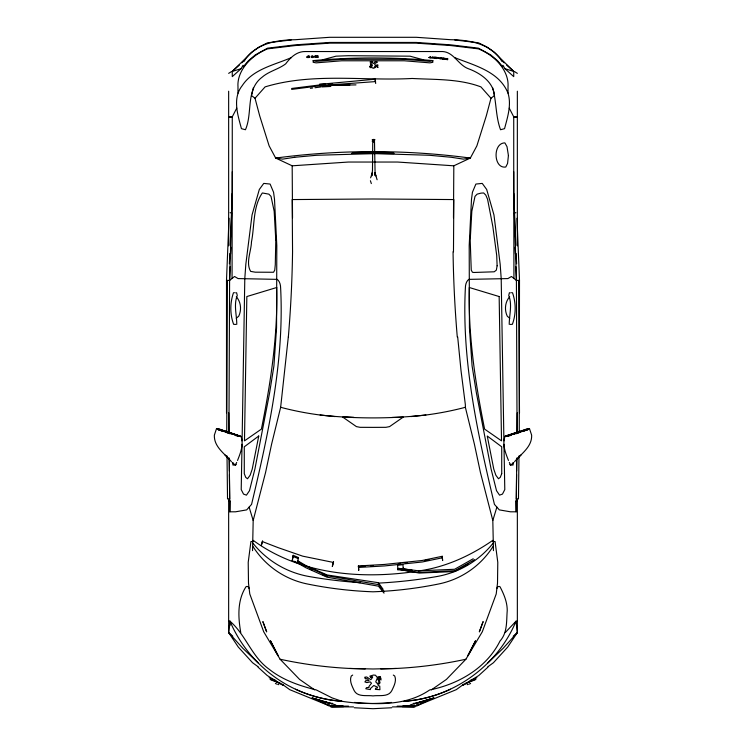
<?xml version="1.0" encoding="UTF-8"?>
<svg xmlns="http://www.w3.org/2000/svg" width="746" height="746" viewBox="0 0 746 746"><rect width="100%" height="100%" fill="white"/><g stroke="black" fill="none" stroke-linecap="round" stroke-linejoin="round"><path stroke-width="1.12" d="M232.062 278.454L232.267 171.729M226.737 432.605L227.39 280.431M228.705 412.808L228.938 432.605L229.591 280.431L231.661 212.815L230.076 212.75M288.348 336.922A439.263 159.243 -87 0 0 292.553 251.822L292.18 199.564L373 198.995L453.82 199.564L453.475 251.831M516.661 280.636L511.467 276.477L507.914 278.584L468.88 279.368A10.677 6.248 83.9 0 0 465.364 288.133C461.625 361.381 477.627 433.594 494.43 504.371L499.326 509.891L510.441 511.803L516.185 511.803L516.782 458.23M517.295 412.808L517.071 432.605L516.409 280.431L514.339 212.815L515.924 212.75M516.279 498.99L516.568 474.531M516.605 471.034L516.754 458.23M518.47 498.99L518.983 455.899M519.263 432.605L519.496 281.139M242.03 444.308L241.21 489.581L243.522 494.085L246.45 495.148L249.472 490.719L254.955 468.814L269.558 393.179L273.913 365.932L276.561 327.904L276.803 245.602L274.5 199.229L273.568 192.263L270.108 184.057L263.758 183.404L259.319 189.475L252.045 214.932L245.835 264.205L244.8 278.482L242.096 440.858M453.475 217.748L453.82 165.808L470.344 158.059L476.871 145.871L486.317 115.817L490.98 98.258L494.449 95.581C493.395 81.855 480.051 72.931 468.227 68.669C457.671 64.688 453.391 50.747 440.672 51.539L305.328 51.539C296.721 51.39 290.483 57.414 285.69 63.858C278.361 69.387 269.064 71.159 262.088 77.22C245.453 89.688 252.829 112.832 245.453 129.739L241.443 128.666C237.732 114.837 232.23 98.127 242.245 85.613C253.025 69.098 274.267 65.005 291.257 57.638M229.339 280.636L234.533 276.477L238.086 278.584L277.12 279.368A10.677 6.248 -83.9 0 1 280.636 288.133C284.375 361.381 268.374 433.594 251.57 504.371L246.674 509.891L235.559 511.803L229.815 511.803L230.132 501.387M432.839 60.603L429.882 61.368L404.267 59.288L341.733 59.288L316.118 61.368L313.161 60.603C352.914 57.069 393.086 57.069 432.839 60.603L432.829 62.31L429.882 62.86L404.267 60.78L341.733 60.78L316.118 62.86L313.171 62.31L313.161 60.603M230.132 266.686L229.591 280.431L227.39 280.356L226.476 281.028L229.003 218.289M230.635 254.078L230.906 247.206M232.948 462.725L232.864 464.982L234.673 465.084M229.404 263.814L229.824 253.426M230.16 245.341L232.267 193.363M252.549 550.641L253.183 520.494L265.585 472.423L271.619 444.084L280.645 407.288L288.32 336.922M333.387 562.428L332.306 566.494L333.555 561.747L333.387 562.428L302.708 556.162L278.221 547.676L262.405 541.587L262.583 540.906L261.259 545.624L262.405 541.587M258.163 666.784L252.577 662.746L238.254 647.015L228.649 632.58L229.982 621.204L228.649 621.204M354.49 702.424C380.059 704.765 407.558 705.147 429.668 689.966C458.445 684.185 486.532 668.062 500.007 641.028C507.653 632.664 506.348 621.008 507.233 610.536C507.252 602.041 503.895 594.208 500.044 586.804A2.21 1.884 -65.6 0 0 497.265 587.475L496.864 588.575M236.771 324.37C236.78 314.933 233.526 304.76 237.256 295.444L236.622 292.777L235.633 292.824M292.264 560.759L293.206 555.322L298.4 557.542L297.458 562.978L292.264 560.759L293.206 555.322M454.743 57.638C474.419 65.48 499.26 71.383 508.017 93.166C511.653 104.897 507.541 117.215 504.557 128.666L500.547 129.739C495.512 116.339 496.603 101.475 492.602 87.683M298.4 557.542L298.176 558.614L292.982 556.385M297.458 562.978L297.682 561.915M253.398 87.683L251.551 95.581L255.02 98.258L259.683 115.817L269.129 145.871L275.656 158.059L292.18 165.808L348.41 162.041L397.59 162.041L453.82 165.808M370.603 177.837L372.338 172.736L371.806 175.842L372.487 170.358L372.739 141.516L372.17 141.199M493.451 550.641L492.817 520.494L496.883 507.131M219.995 429.332L239.093 435.813L218.634 428.997M226.458 431.393L240.716 436.345L216.545 428.521L214.354 435.16C213.869 446.947 224.788 453.643 231.409 461.671M239.168 435.58L238.99 436.084L218.065 429.472M519.542 431.393L505.191 436.065C501.89 444.01 505.49 452.971 508.464 460.441M232.211 462.408L234.244 464.348L236.034 464.45L235.363 465.401L236.669 462.427M237.536 460.441C240.51 452.971 244.11 444.01 240.809 436.065M232.267 208.591L232.267 116.814L236.734 108.198M373.429 139.828L373.131 140.388L375.014 139.8L372.17 139.8L373.811 139.828C373.252 138.719 374.315 140.061 372.739 139.549L374.501 139.549L373.811 139.437M291.266 39.948L267.562 42.792L259.142 46.989L251.663 52.351L232.267 71.42L232.267 76.633L241.061 68.697L243.065 65.275M431.384 689.863L446.434 679.392L465.905 659.231L482.308 631.759L496.211 593.984L497.507 583.167L497.787 562.353L495.083 541.549L492.892 541.549M517.351 498.636L517.351 632.58L507.746 647.015L493.423 662.746L487.837 666.784M228.649 73.369L231.269 71.719M244.063 61.135C255.281 43.688 275.619 40.032 295.164 39.715L329.704 37.3L416.296 37.3L450.836 39.715C470.381 40.032 490.719 43.688 501.937 61.135M509.686 296.768C504.995 301.944 504.277 309.86 507.243 316.164L509.732 318.309M514.591 461.671C521.212 453.643 532.131 446.947 531.646 435.16L529.446 428.502L525.333 429.603M255.02 98.258L265.091 86.89C312.518 72.409 363.47 81.146 412.193 78.47C435.188 79.719 459.004 78.647 480.909 86.89L490.98 98.258M517.351 621.204L516.018 621.204L517.351 632.58L503.13 648.33L487.921 662.868M216.545 428.521L220.667 429.603M513.789 462.408L511.756 464.348L509.966 464.45L510.637 465.401L509.332 462.427M505.238 632.58L516.018 621.204C497.47 666.131 452.43 698.228 403.95 701.305A132.089 132.089 0 0 0 450.509 689.22M516.903 459.004L521.184 454.808M241.732 62.851L244.707 60.323M487.921 667.185L478.736 675.55L462.818 685.462M239.466 64.93L232.267 71.42L241.061 68.697M513.22 636.263L517.351 632.58M236.268 318.309L238.757 316.164C241.723 309.86 241.005 301.944 236.314 296.768M463.667 684.296L456.226 689.686L416.846 705.763L402.999 705.763M352.699 675.065L351.263 676.025C349.203 680.986 352.131 686.255 354.229 690.703C357.698 697.389 367.06 695.011 373 695.897C378.94 695.011 388.302 697.389 391.771 690.703C393.869 686.255 396.797 680.986 394.737 676.025L393.301 675.065M492.817 540.337C470.586 555.751 445.325 567.352 418.357 570.998M473.225 558.754L454.622 569.263L418.832 570.839L398.485 568.321L398.998 569.59L419.243 572.434L454.995 570.662L474.587 559.649M468.507 563.883L454.734 571.52L419.196 573.068L399.837 569.58M421.005 701.697L416.846 703.534L416.846 705.763L426.759 700.326M416.846 705.763L431.356 698.564M470.614 683.495L469.169 684.11M421.005 701.566L416.846 703.366L413.387 703.366M470.148 680.464L476.89 677.713M465.532 683.271L475.668 679.13M463.005 684.725L464.068 684.296M464.245 684.222L475.817 679.503M529.455 428.521L511.765 434.62L505.191 436.065M526.284 430.218L528 429.547L526.247 430.106M322.328 59.885L335.98 56.174L348.27 55.708L410.02 56.174L423.672 59.885M522.592 431.533L525.426 430.554M527.366 428.997L506.907 435.813L526.005 429.332M515.952 433.771L518.815 432.848M507.513 436.112L511.831 434.731M512.8 434.414L525.38 430.386M414.17 703.776L434.069 697.883L410.253 704.914M457.68 336.922L461.037 370.837L465.355 404.64L465.355 407.288L463.024 407.903A307.501 306.42 0 0 1 425.882 415.018C390.801 418.86 355.199 418.86 320.118 415.018A307.501 306.42 0 0 1 282.976 407.903L280.645 407.288M468.162 684.436L467.127 684.651M508.185 436.065L510.395 435.552M442.257 556.292L442.611 560.535L442.257 556.292L422.18 560.488L384.544 564.433L358.397 565.953L358.751 570.205L358.397 565.953M424.455 560.628L428.922 559.696M442.406 557.775L422.32 561.98L384.684 565.925L358.546 567.445M413.918 571.725C359.096 579.437 299.034 574 253.183 540.337M397.916 569.823L403.269 569.114L402.952 564.638L397.59 565.347L397.916 569.823L397.805 568.694M310.373 88.326L312.658 88.028M314.943 87.73L320.649 86.984M391.51 702.424C375.117 704.047 358.313 703.879 342.05 701.305A132.089 132.089 0 0 1 295.491 689.22C266.285 675.55 242.525 650.913 229.982 621.204L229.982 625.754M320.556 85.687L291.686 89.399L291.677 88.466L320.23 84.885L320.556 85.687L349.949 84.876M398.271 563.612L400.555 563.37M405.115 562.894L407.4 562.652M410.822 416.585L425.882 415.018M355.991 84.885L319.95 85.641L319.475 84.363L375.135 79.207L375.704 83.505M319.95 85.641L375.602 81.584M527.935 429.472L507.01 436.084L506.832 435.58M358.444 566.559L365.27 566.167M370.949 565.841L373.224 565.701M511.327 465.084L513.136 464.982L513.052 462.725M321.787 86.928L330.851 86.452M391.725 707.749L373 708.7L354.275 707.749M319.475 84.363L325.293 84.093M328.781 83.934L332.278 83.766M234.458 292.702L233.479 292.74C229.964 302.895 229.88 314.234 233.629 324.333L235.783 324.417M517.276 500.874L515.887 500.874M465.905 659.231A428.624 428.624 0 0 1 396.396 668.453L373 668.985L349.604 668.453A428.624 428.624 0 0 1 280.095 659.231L263.692 631.759L249.789 593.984L248.493 583.167L248.213 562.353L250.917 541.549L253.108 541.549M510.217 324.417L512.371 324.333C516.12 314.234 516.036 302.895 512.521 292.74L511.542 292.702M391.92 417.471L403.269 417.089L389.571 426.619L385.952 427.318L373 427.374L360.048 427.318L356.429 426.619L342.731 417.089L354.08 417.471L344.242 417.145M380.796 668.948L396.396 668.453M230.113 500.874L228.724 500.874M229.721 498.99L229.432 474.531M332.613 703.366L329.154 703.366L324.995 701.566M324.995 701.697L329.154 703.534L332.613 703.534M413.387 703.534L416.846 703.534M282.333 684.296L289.774 689.686L329.154 705.763L343.001 705.763M330.702 706.154L348.541 706.154M397.198 706.154L415.037 706.154M343.626 706.639L331.681 706.891M402.169 706.639L414.067 706.891M330.702 706.891L353.473 706.891M392.377 706.891L415.037 706.891M349.604 668.453L365.204 668.948M510.367 292.824L509.378 292.777L508.744 295.444C512.474 304.76 509.22 314.933 509.229 324.37M229.982 621.204C245.966 635.005 251.691 656.937 269.306 669.339C282.809 680.147 299.789 685.854 316.332 689.966L332.119 697.911L342.05 701.305C325.965 700.046 310.159 695.943 295.491 689.22M320.118 415.018L335.178 416.585M402.56 568.75L412.212 570.252M454.734 39.948L478.438 42.792L486.858 46.989L494.337 52.351L513.733 71.42L513.733 76.633L504.939 68.697L502.935 65.275M383.015 589.154L378.297 582.682L327.13 574.97L306.158 565.72L297.71 560.778M384.283 591.699L378.66 584.64L327.28 575.753L306.13 566.326L297.682 561.486M278.873 684.651L277.838 684.436M514.731 71.719L517.351 73.369M235.605 435.552L237.815 436.065M335.747 704.914L311.931 697.883L331.83 703.776M504.939 68.697L513.733 71.42L506.534 64.93M219.753 430.106L218 429.547L219.716 430.218M220.62 430.386L233.2 434.414M234.169 434.731L238.487 436.112M227.185 432.848L230.048 433.771M220.574 430.554L223.408 431.533M269.11 677.713L275.852 680.464M270.332 679.13L280.468 683.271M270.183 679.503L281.755 684.222M281.932 684.296L282.995 684.725M276.831 684.11L275.386 683.495M310.075 568.9L312.182 569.86M322.71 574.653L326.916 576.574M314.644 698.564L329.154 705.763L329.154 703.534M373.811 141.134L374.501 141.516L375.135 175.636L374.781 173.417M319.241 700.326L329.154 705.763M301.179 564.33L303.053 565.393M294.577 561.3L305.832 567.715L327.037 577.18L378.436 586.179L384.041 593.145M314.616 689.863L299.566 679.392L280.095 659.231M283.182 685.462L267.264 675.55L258.079 667.185M501.293 60.323L504.268 62.851M228.649 498.636L228.649 632.58L232.78 636.263M224.816 454.808L229.097 459.004M258.079 662.868L242.87 648.33L228.649 632.58M509.266 108.198L513.733 116.814L513.733 208.591M374.054 140.63L374.501 141.516M370.398 180.719L371.331 183.591M375.937 175.925L374.94 172.652L377.103 179.758M249.117 507.131L253.183 520.494M492.817 520.494L480.415 472.423L474.381 444.084L465.355 407.288M249.136 588.575L248.735 587.475A2.21 1.884 65.6 0 0 245.956 586.804C237.144 600.53 238.114 617.175 240.762 632.58M378.297 582.682L378.66 584.64M403.157 567.986L403.269 569.114M375.135 79.207L375.266 80.913M513.733 193.363L515.84 245.341M516.176 253.426L516.596 263.814M516.997 218.289L519.524 281.028L518.61 280.356L516.409 280.431L515.868 266.686M515.094 247.206L515.365 254.078M515.868 501.387L516.185 511.803M292.525 217.748L292.18 165.808M503.904 440.858L501.2 278.482L500.165 264.205L493.955 214.932L486.681 189.475L482.242 183.404L475.892 184.057L472.432 192.263L471.5 199.229L469.197 245.602L469.439 327.904L472.087 365.932L476.442 393.179L491.045 468.814L496.528 490.719L499.55 495.148L502.478 494.085L504.79 489.581L503.97 444.308M229.218 458.23L229.815 511.803M229.246 458.23L229.395 471.034M227.017 455.899L227.53 498.99M518.61 280.431L519.496 412.808M513.733 171.729L513.938 278.454M517.351 91.217L517.351 245.854M508.017 93.166L508.017 86.695A40.955 29.56 25.4 0 0 478.438 48.854L450.836 45.553L416.296 43.137L329.704 43.137L295.164 45.553L267.562 48.854A40.955 29.56 -25.4 0 0 237.983 86.695L237.983 93.166M502.935 66.347L502.935 66.963L497.591 60.752L490.747 54.924L478.438 48.164L450.836 44.863L416.296 42.447L329.704 42.447L295.164 44.863L267.562 48.164L255.253 54.924L248.409 60.752L243.065 66.963L243.065 66.347M228.649 91.217L228.649 245.854M226.504 281.139L226.504 412.808M457.279 337.043A439.263 159.635 87 0 1 453.055 251.738M513.733 116.814A6.667 1.38 0 0 0 515.467 116.898L517.351 117.215A3.805 0.671 0 0 0 515.467 116.945A6.667 1.184 0 0 1 513.733 116.87M378.353 583.111A479.538 479.538 0 0 0 436.876 576.527A92.317 92.317 0 0 0 493.003 543.293M252.997 543.293A92.317 92.317 0 0 0 309.124 576.527A479.538 479.538 0 0 0 360.159 582.673M493.181 546.24A84.046 84.046 0 0 1 438.797 583.95A400.947 400.947 0 0 1 373 591.802A400.947 400.947 0 0 1 307.203 583.95A84.046 84.046 0 0 1 252.819 546.24M232.267 116.814A6.667 1.38 0 0 1 230.533 116.898L228.649 117.215A3.805 0.671 0 0 1 230.533 116.945A6.667 1.184 0 0 0 232.267 116.87M440.634 58.123L440.56 58.971L439.963 58.906C439.366 57.05 443.394 57.517 442.471 59.186L441.735 59.102L441.679 58.085L440.634 58.123M497.116 265.809L496.351 270.117L494.225 271.796L473.878 272.476L472.46 272.262L471.248 270.127L470.204 240.277L471.826 211.267L474.997 196.366L477.123 194.146L480.983 193.13L483.65 192.962L485.786 195.088L487.558 199.229L492.817 226.392L496.715 255.458L497.116 265.809M276.682 287.518C277.913 335.196 270.798 382.493 261.398 429.099L244.483 440.858L246.842 296.544L276.682 287.518M275.796 240.277L275.283 264.709L274.752 270.127L273.54 272.262L255.235 272.187L250.647 271.385C245.537 262.76 251.243 251.197 251.467 241.9C254.656 225.945 252.754 206.642 262.35 192.962L268.877 194.146L271.003 196.366L274.174 211.267L275.796 240.277M508.418 155.532L507.578 163.43L505.797 167.011C493.46 169.034 492.556 142.98 504.874 142.878L507.01 146.673L508.418 155.532M352 153.406L394.009 153.564L393.59 152.641L382.651 152.37A190.398 190.398 0 0 0 363.349 152.37L352.41 152.641L352 153.406M428.95 57.545L431.384 57.964L430.535 57.722L430.638 56.668L429.91 56.593L429.817 57.638L428.95 57.545M434.452 58.151L436.587 58.542L436.708 57.339L434.536 57.097L435.934 57.815C432.717 57.321 438.228 58.636 434.452 58.151M437.091 57.479L437.053 57.908C438.256 58.962 442.089 57.88 437.091 57.479M442.742 59.065L444.886 59.447L444.998 58.253L442.826 58.011L444.224 58.72C441.007 58.235 446.518 59.549 442.742 59.065M446.985 59.12L445.847 59.214L446.985 59.12M447.05 58.477L445.185 59.223L447.656 59.755L447.768 58.561L447.05 58.477M380.749 678.515L381.075 679.998L379.658 679.177L379.761 677.182L378.53 677.349L380.04 682.749L379.378 683.821L377.746 684.334L378.455 685.76L379.761 686.124L379.928 689.696L375.341 689.388L375.611 688.213L377.308 688.064L377.579 687.197L373.811 685.509L370.426 688.567L370.37 689.593L365.782 688.772L366.491 687.653L369.056 687.448L368.944 686.479L371.517 683.215L370.202 681.881L366.929 682.599L364.906 681.937L365.782 680.66L369 680.66L367.368 678.823L365.671 678.972L365.726 678.207L364.738 678.105L364.85 677.182L366.762 676.986L370.855 679.69L372.496 677.489L370.641 677.489L372.72 677.032L370.258 676.883L369.876 676.109L373.541 675.037L375.499 675.242L377.467 677.75L375.723 681.881L377.252 683.467L379.164 682.646L377.635 678.562L377.802 677.051L380.367 676.519L380.749 678.515M369.904 66.478L370.072 67.597L371.098 67.625C372.571 66.776 369.223 64.287 371.695 64.426L372.487 65.154L371.555 66.804L372.207 67.877L373.625 68.278L375.331 67.438C373.308 67.354 374.445 67.942 375.024 66.152L378.147 67.299L375.993 65.713L378.119 65.126L375.359 65.154L374.678 64.548C374.52 62.505 378.194 62.711 377.159 61.909L375.275 61.629L373.485 63.494L372.179 62.813C370.119 62.608 374.343 61.965 371.862 61.489L370.268 61.648L370.38 63.214L371.433 64.035C368.44 64.958 372.683 68.744 369.904 66.478M311.53 56.556C312.406 58.915 313.991 55.092 311.53 56.556M258.75 436.009L252.213 469.169L250.143 475.239L247.504 478.764L245.695 477.319L244.278 473.626L244.278 446.807L258.75 436.009M314.141 56.771C310.233 59.643 309.86 53.926 314.141 56.771M433.538 57.601L432.354 57.461L433.538 57.601M434.284 57.684C431.179 59.68 431.421 54.999 434.284 57.684M483.063 621.754L479.37 631.759L483.063 621.754M315.772 57.041L318.225 57.33L314.943 57.302L317.264 56.23L314.793 56.034L318.272 56.034L315.772 57.041M501.722 473.626L500.305 477.319L498.496 478.764L495.857 475.239L493.787 469.169L487.25 436.009L501.722 446.807L501.722 473.626M475.454 640.935L467.863 655.715L475.454 640.935M308.163 56.034C302.41 58.608 314.243 57.088 307.585 57.311L309.394 56.034L308.163 56.034M294.67 157.285L282.697 159.122L275.656 158.059C340.064 149.489 405.936 149.489 470.344 158.059L463.303 159.122L451.33 157.285L429.388 155.271L375.313 153.583L316.612 155.271L294.67 157.285M374.054 141.777L373.429 141.805L374.054 141.777M499.158 296.544L469.318 287.518C468.087 335.196 475.202 382.493 484.602 429.099L501.517 440.858L499.158 296.544M278.137 655.715L270.546 640.935L278.137 655.715M266.63 631.759L262.937 621.754L266.63 631.759"/></g></svg>
